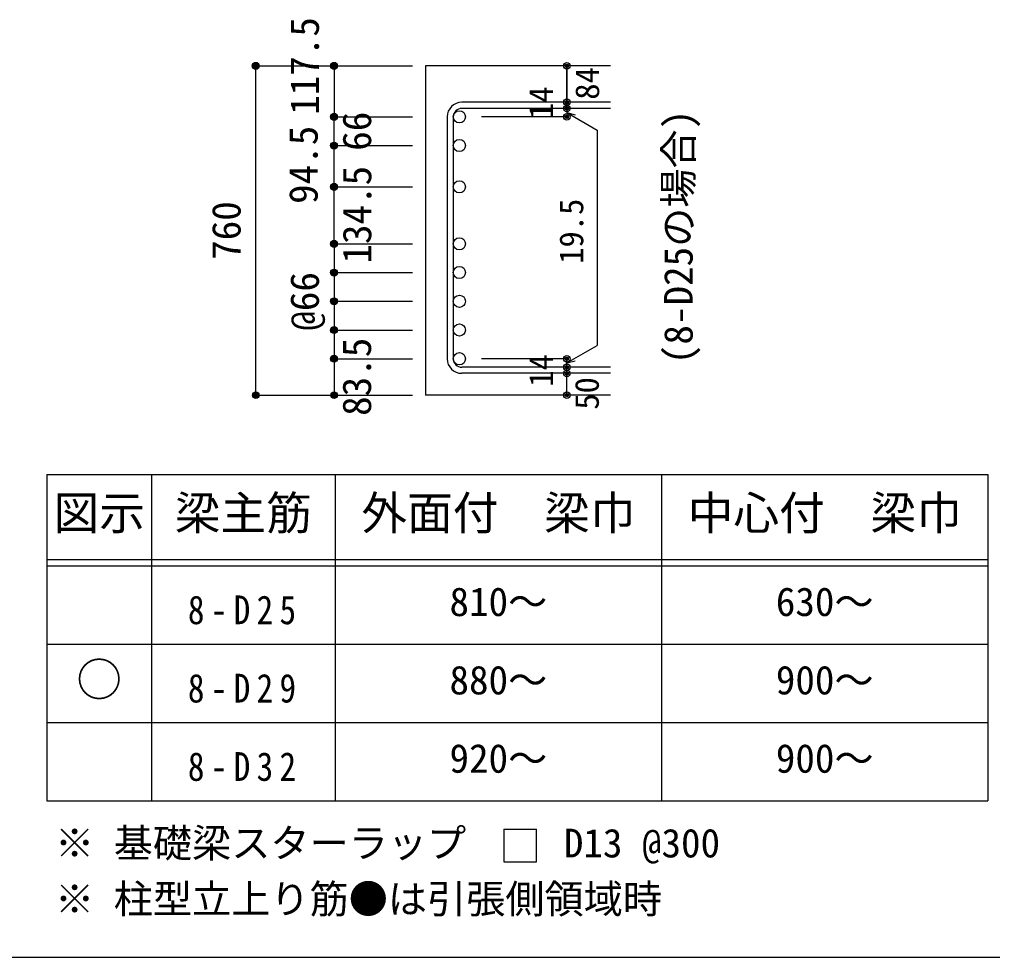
# Model space of a CAD drawing. Units: millimetres at full size, sheet at 1:30, with parts at other scales. Extents: x -5973 to 5954, y -4195 to 4201.
# Drawn here: x 1384 to 3621, y -4195 to -2040 of the extents above; entities that cross this region are included whole.
import ezdxf
from ezdxf.enums import TextEntityAlignment as Align

# ---------------------------------------------------------------- set-up
doc = ezdxf.new("R2010")
doc.units = ezdxf.units.MM
doc.header["$LTSCALE"] = 30
doc.header["$PDMODE"] = 32
doc.header["$PDSIZE"] = 15
for name, color, linetype in [('0-1_躯体線', 2, 'Continuous'), ('0-5_基礎梁筋', 7, 'Continuous'), ('0-6_スタラップ筋', 7, 'Continuous'), ('0-7_文字', 7, 'Continuous'), ('0-D_寸法', 4, 'Continuous'), ('6-7_文字', 7, 'Continuous'), ('6-E_枠', 7, 'Continuous'), ('F-0_枠', 6, 'Continuous')]:
    doc.layers.add(name, color=color, linetype=linetype)
doc.styles.add('ＭＳ ゴシック', font='')
doc.styles.get('ＭＳ ゴシック').set_extended_font_data('MS Gothic')

msp = doc.modelspace()

# ---------------------------------------------------------------- linework, layer by layer
at = {"layer": '0-1_躯体線'}
for p, q in [((2742.44, -2146.47), (2317.44, -2146.47)), ((2317.44, -2146.47), (2317.44, -2902.97)), ((2742.44, -2902.97), (2317.44, -2902.97))]:
    msp.add_line(p, q, dxfattribs=at)
at = {"layer": '0-5_基礎梁筋', "color": 3}
for centre in [(2395.44, -2263.66), (2395.44, -2329.66), (2395.44, -2424.47), (2395.44, -2555.47), (2395.44, -2621.47), (2395.44, -2687.47), (2395.44, -2753.47), (2395.44, -2819.47)]:
    msp.add_circle(centre, 14, dxfattribs=at)
at = {"layer": '0-6_スタラップ筋'}
for p, q in [((2742.44, -2230.16), (2400.94, -2230.16)), ((2742.44, -2244.16), (2400.94, -2244.16)), ((2367.44, -2263.66), (2367.44, -2819.47)), ((2381.44, -2263.66), (2381.44, -2819.47)), ((2742.44, -2838.97), (2400.94, -2838.97)), ((2742.44, -2852.97), (2400.94, -2852.97))]:
    msp.add_line(p, q, dxfattribs=at)
for centre, radius, start, end in [((2400.94, -2263.66), 33.5, 90, 180), ((2400.94, -2263.66), 19.5, 90, 180), ((2400.94, -2819.47), 33.5, 180, 270), ((2400.94, -2819.47), 19.5, 180, 270)]:
    msp.add_arc(centre, radius, start, end, dxfattribs=at)
at = {"layer": '0-D_寸法'}
for p, q in [((1927.44, -2146.47), (2107.44, -2146.47)), ((1927.44, -2146.47), (2107.44, -2146.47)), ((1927.44, -2902.97), (1927.44, -2146.47)), ((2107.44, -2146.47), (2287.44, -2146.47)), ((2107.44, -2146.47), (2287.44, -2146.47)), ((2107.44, -2146.47), (2107.44, -2263.66)), ((2642.44, -2244.16), (2642.44, -2230.16)), ((2642.44, -2244.16), (2642.44, -2263.66)), ((2642.44, -2253.91), (2661.76, -2259.09)), ((2642.44, -2253.91), (2712.5, -2294.36)), ((2107.44, -2263.66), (2287.44, -2263.66)), ((2107.44, -2263.66), (2287.44, -2263.66)), ((2107.44, -2555.47), (2107.44, -2263.66)), ((2642.44, -2263.66), (2446.35, -2263.66)), ((2712.5, -2294.36), (2712.5, -2788.77)), ((2107.44, -2329.66), (2287.44, -2329.66)), ((2107.44, -2329.66), (2287.44, -2329.66)), ((2107.44, -2424.47), (2287.44, -2424.47)), ((2107.44, -2424.47), (2287.44, -2424.47)), ((2107.44, -2555.47), (2287.44, -2555.47)), ((2107.44, -2557.97), (2107.44, -2621.47)), ((2107.44, -2621.47), (2287.44, -2621.47)), ((2107.44, -2621.47), (2107.44, -2819.47)), ((2107.44, -2687.47), (2287.44, -2687.47)), ((2107.44, -2753.47), (2287.44, -2753.47)), ((2642.44, -2829.22), (2712.5, -2788.77)), ((2107.44, -2819.47), (2287.44, -2819.47)), ((2107.44, -2819.47), (2107.44, -2902.97)), ((2642.44, -2819.47), (2446.35, -2819.47)), ((2642.44, -2838.97), (2642.44, -2819.47)), ((2642.44, -2829.22), (2661.76, -2824.04)), ((2642.44, -2852.97), (2642.44, -2838.97)), ((2642.44, -2902.97), (2642.44, -2852.97)), ((1927.44, -2902.97), (2107.44, -2902.97)), ((2107.44, -2902.97), (2287.44, -2902.97))]:
    msp.add_line(p, q, dxfattribs=at)
msp.add_lwpolyline([(2642.44, -2146.47), (2642.44, -2230.16), (2642.44, -2146.47)], dxfattribs=at)
for centre, radius in [((1927.44, -2146.47), 8), ((1927.44, -2146.47), 7.2), ((1927.44, -2146.47), 6.4), ((1927.44, -2146.47), 5.6), ((1927.44, -2146.47), 4.8), ((1927.44, -2146.47), 4), ((1927.44, -2146.47), 3.2), ((1927.44, -2146.47), 2.4), ((1927.44, -2146.47), 1.6), ((1927.44, -2146.47), 0.8), ((2107.44, -2146.47), 8), ((2107.44, -2146.47), 7.2), ((2107.44, -2146.47), 6.4), ((2107.44, -2146.47), 5.6), ((2107.44, -2146.47), 4.8), ((2107.44, -2146.47), 4), ((2107.44, -2146.47), 3.2), ((2107.44, -2146.47), 2.4), ((2107.44, -2146.47), 1.6), ((2107.44, -2146.47), 0.8), ((2642.44, -2146.47), 4), ((2642.44, -2146.47), 3.6), ((2642.44, -2146.47), 3.2), ((2642.44, -2146.47), 2.8), ((2642.44, -2146.47), 2.4), ((2642.44, -2146.47), 2), ((2642.44, -2146.47), 1.6), ((2642.44, -2146.47), 1.2), ((2642.44, -2146.47), 0.8), ((2642.44, -2146.47), 0.4), ((2642.44, -2230.16), 4), ((2642.44, -2230.16), 3.6), ((2642.44, -2230.16), 3.2), ((2642.44, -2230.16), 2.8), ((2642.44, -2230.16), 2.4), ((2642.44, -2230.16), 2), ((2642.44, -2230.16), 1.6), ((2642.44, -2230.16), 1.2), ((2642.44, -2230.16), 0.8), ((2642.44, -2230.16), 0.4), ((2107.44, -2263.66), 8), ((2107.44, -2263.66), 7.2), ((2107.44, -2263.66), 6.4), ((2107.44, -2263.66), 5.6), ((2642.44, -2244.16), 4), ((2642.44, -2244.16), 3.6), ((2642.44, -2244.16), 3.2), ((2642.44, -2244.16), 2.8), ((2642.44, -2244.16), 2.4), ((2642.44, -2244.16), 2), ((2642.44, -2244.16), 1.6), ((2642.44, -2244.16), 1.2), ((2642.44, -2244.16), 0.8), ((2642.44, -2244.16), 0.4), ((2107.44, -2263.66), 4.8), ((2107.44, -2263.66), 4), ((2107.44, -2263.66), 3.2), ((2107.44, -2263.66), 2.4), ((2107.44, -2263.66), 1.6), ((2107.44, -2263.66), 0.8), ((2642.44, -2263.66), 4), ((2642.44, -2263.66), 3.6), ((2642.44, -2263.66), 3.2), ((2642.44, -2263.66), 2.8), ((2642.44, -2263.66), 2.4), ((2642.44, -2263.66), 2), ((2642.44, -2263.66), 1.6), ((2642.44, -2263.66), 1.2), ((2642.44, -2263.66), 0.8), ((2642.44, -2263.66), 0.4), ((2107.44, -2329.66), 8), ((2107.44, -2329.66), 7.2), ((2107.44, -2329.66), 6.4), ((2107.44, -2329.66), 5.6), ((2107.44, -2329.66), 4.8), ((2107.44, -2329.66), 4), ((2107.44, -2329.66), 3.2), ((2107.44, -2329.66), 2.4), ((2107.44, -2329.66), 1.6), ((2107.44, -2329.66), 0.8), ((2107.44, -2424.47), 8), ((2107.44, -2424.47), 7.2), ((2107.44, -2424.47), 6.4), ((2107.44, -2424.47), 5.6), ((2107.44, -2424.47), 4.8), ((2107.44, -2424.47), 4), ((2107.44, -2424.47), 3.2), ((2107.44, -2424.47), 2.4), ((2107.44, -2424.47), 1.6), ((2107.44, -2424.47), 0.8), ((2107.44, -2555.47), 8), ((2107.44, -2555.47), 7.2), ((2107.44, -2555.47), 6.4), ((2107.44, -2555.47), 5.6), ((2107.44, -2555.47), 4.8), ((2107.44, -2555.47), 4), ((2107.44, -2555.47), 3.2), ((2107.44, -2555.47), 2.4), ((2107.44, -2555.47), 1.6), ((2107.44, -2555.47), 0.8), ((2107.44, -2621.47), 8), ((2107.44, -2621.47), 7.2), ((2107.44, -2621.47), 6.4), ((2107.44, -2621.47), 5.6), ((2107.44, -2621.47), 4.8), ((2107.44, -2621.47), 4), ((2107.44, -2621.47), 3.2), ((2107.44, -2621.47), 2.4), ((2107.44, -2621.47), 1.6), ((2107.44, -2621.47), 0.8), ((2107.44, -2687.47), 8), ((2107.44, -2687.47), 7.2), ((2107.44, -2687.47), 6.4), ((2107.44, -2687.47), 5.6), ((2107.44, -2687.47), 4.8), ((2107.44, -2687.47), 4), ((2107.44, -2687.47), 3.2), ((2107.44, -2687.47), 2.4), ((2107.44, -2687.47), 1.6), ((2107.44, -2687.47), 0.8), ((2107.44, -2753.47), 8), ((2107.44, -2753.47), 7.2), ((2107.44, -2753.47), 6.4), ((2107.44, -2753.47), 5.6), ((2107.44, -2753.47), 4.8), ((2107.44, -2753.47), 4), ((2107.44, -2753.47), 3.2), ((2107.44, -2753.47), 2.4), ((2107.44, -2753.47), 1.6), ((2107.44, -2753.47), 0.8), ((2107.44, -2819.47), 8), ((2107.44, -2819.47), 7.2), ((2107.44, -2819.47), 6.4), ((2107.44, -2819.47), 5.6), ((2107.44, -2819.47), 4.8), ((2107.44, -2819.47), 4), ((2107.44, -2819.47), 3.2), ((2107.44, -2819.47), 2.4), ((2642.44, -2819.47), 4), ((2642.44, -2819.47), 3.6), ((2642.44, -2819.47), 3.2), ((2642.44, -2819.47), 2.8), ((2642.44, -2819.47), 2.4), ((2642.44, -2819.47), 2), ((2107.44, -2819.47), 1.6), ((2107.44, -2819.47), 0.8), ((2642.44, -2838.97), 4), ((2642.44, -2838.97), 3.6), ((2642.44, -2838.97), 3.2), ((2642.44, -2838.97), 2.8), ((2642.44, -2838.97), 2.4), ((2642.44, -2838.97), 2), ((2642.44, -2819.47), 1.6), ((2642.44, -2838.97), 1.6), ((2642.44, -2819.47), 1.2), ((2642.44, -2838.97), 1.2), ((2642.44, -2819.47), 0.8), ((2642.44, -2838.97), 0.8), ((2642.44, -2819.47), 0.4), ((2642.44, -2838.97), 0.4), ((2642.44, -2852.97), 4), ((2642.44, -2852.97), 3.6), ((2642.44, -2852.97), 3.2), ((2642.44, -2852.97), 2.8), ((2642.44, -2852.97), 2.4), ((2642.44, -2852.97), 2), ((2642.44, -2852.97), 1.6), ((2642.44, -2852.97), 1.2), ((2642.44, -2852.97), 0.8), ((2642.44, -2852.97), 0.4), ((1927.44, -2902.97), 7.2), ((1927.44, -2902.97), 6.4), ((1927.44, -2902.97), 5.6), ((1927.44, -2902.97), 4.8), ((1927.44, -2902.97), 4), ((1927.44, -2902.97), 3.2), ((1927.44, -2902.97), 2.4), ((1927.44, -2902.97), 1.6), ((1927.44, -2902.97), 0.8), ((2107.44, -2902.97), 7.2), ((2107.44, -2902.97), 6.4), ((2107.44, -2902.97), 5.6), ((2107.44, -2902.97), 4.8), ((2107.44, -2902.97), 4), ((2107.44, -2902.97), 3.2), ((2107.44, -2902.97), 2.4), ((2107.44, -2902.97), 1.6), ((2107.44, -2902.97), 0.8), ((2642.44, -2902.97), 4), ((2642.44, -2902.97), 3.6), ((2642.44, -2902.97), 3.2), ((2642.44, -2902.97), 2.8), ((2642.44, -2902.97), 2.4), ((2642.44, -2902.97), 2), ((2642.44, -2902.97), 1.6), ((2642.44, -2902.97), 1.2), ((2642.44, -2902.97), 0.8), ((2642.44, -2902.97), 0.4)]:
    msp.add_circle(centre, radius, dxfattribs=at)
at = {"layer": '0-D_寸法', "color": 7}
for p in [(1927.44, -2146.47), (2107.44, -2146.47), (2642.44, -2146.47), (2642.44, -2230.16), (2107.44, -2263.66), (2642.44, -2244.16), (2642.44, -2263.66), (2107.44, -2329.66), (2107.44, -2424.47), (2107.44, -2555.47), (2107.44, -2555.47), (2107.44, -2621.47), (2107.44, -2621.47), (2107.44, -2687.47), (2107.44, -2687.47), (2107.44, -2753.47), (2107.44, -2753.47), (2107.44, -2819.47), (2107.44, -2819.47), (2642.44, -2819.47), (2642.44, -2838.97), (2642.44, -2852.97), (1927.44, -2902.97), (2107.44, -2902.97), (2642.44, -2902.97)]:
    msp.add_point(p, dxfattribs=at)
at = {"layer": '6-7_文字'}
for q in [(2497.82, -3975.37), (2572.82, -3900.37)]:
    msp.add_line((2497.82, -3900.37), q, dxfattribs=at)
msp.add_lwpolyline([(2497.82, -3975.37), (2572.82, -3975.37), (2572.82, -3900.37)], dxfattribs=at)
at = {"layer": '6-E_枠', "color": 3}
for p, q in [((1447.71, -3085.43), (1447.71, -3835.43)), ((1447.71, -3085.43), (3610.24, -3085.43)), ((3610.24, -3085.43), (3610.24, -3835.43)), ((1447.71, -3835.43), (3610.24, -3835.43))]:
    msp.add_line(p, q, dxfattribs=at)
at = {"layer": '6-E_枠'}
for p, q in [((1687.71, -3085.43), (1687.71, -3835.43)), ((2110.24, -3085.43), (2110.24, -3835.43)), ((2860.24, -3085.43), (2860.24, -3835.43)), ((1447.71, -3280.43), (3610.24, -3280.43)), ((1447.71, -3295.43), (3610.24, -3295.43)), ((1447.71, -3475.43), (3610.24, -3475.43)), ((1447.71, -3655.43), (3610.24, -3655.43))]:
    msp.add_line(p, q, dxfattribs=at)
at = {"layer": 'F-0_枠'}
msp.add_line((5954.1, -4195.24), (-5972.88, -4195.24), dxfattribs=at)

# ---------------------------------------------------------------- texts
at = {"layer": '0-7_文字', "style": 'ＭＳ ゴシック'}
msp.add_text('(8-D25の場合)', height=65.98, rotation=90, dxfattribs=at).set_placement((2951.41, -2831.79), align=Align.BOTTOM_LEFT)
at = {"layer": '0-D_寸法', "style": 'ＭＳ ゴシック'}
for s, height, p in [('117.5', 65.98, (2092.44, -2258.97)), ('84', 54.99, (2733.2, -2224.28)), ('14', 54.99, (2627.21, -2268.83)), ('66', 65.98, (2212.44, -2341.66)), ('94.5', 65.98, (2089.65, -2463.66)), ('134.5', 65.98, (2212.79, -2600.81)), ('19.5', 54.99, (2696.68, -2601.34)), ('760', 65.98, (1912.44, -2592.22)), ('@66', 65.98, (2092.44, -2754.97)), ('83.5', 65.98, (2212.25, -2950.69)), ('14', 54.99, (2627.18, -2883.64)), ('50', 54.99, (2732.44, -2936.47))]:
    msp.add_text(s, height=height, rotation=90, dxfattribs=at).set_placement(p, align=Align.BOTTOM_LEFT)
at = {"layer": '6-7_文字', "color": 2, "style": 'ＭＳ ゴシック'}
for s, p in [('図示', (1462.71, -3235.43)), ('梁主筋', (1741.48, -3235.43)), ('外面付\u3000梁巾', (2170.24, -3235.43)), ('中心付\u3000梁巾', (2920.24, -3235.43)), ('○', (1515.21, -3617.93))]:
    msp.add_text(s, height=76.98, dxfattribs=at).set_placement(p, align=Align.BOTTOM_LEFT)
at = {"layer": '6-7_文字', "style": 'ＭＳ ゴシック'}
for s, p in [('810～', (2372.74, -3430.43)), ('630～', (3122.74, -3430.43)), ('880～', (2372.74, -3610.43)), ('900～', (3122.74, -3610.43)), ('920～', (2372.74, -3790.43)), ('900～', (3122.74, -3790.43)), ('※ 基礎梁スターラップ     D13 @300', (1466.27, -3985.01)), ('※ 柱型立上り筋●は引張側領域時', (1466.27, -4113.51))]:
    msp.add_text(s, height=65.98, dxfattribs=at).set_placement(p, align=Align.BOTTOM_LEFT)
at = {"layer": '6-7_文字', "char_height": 65.98, "attachment_point": 7, "style": 'ＭＳ ゴシック'}
for s, insert in [('\\T1.38;\\W0.85;8-D25', (1771.48, -3430.43)), ('\\T1.38;\\W0.85;8-D29', (1771.48, -3610.43)), ('\\T1.38;\\W0.85;8-D32', (1771.48, -3790.43))]:
    msp.add_mtext(s, dxfattribs=dict(at, insert=insert))

doc.saveas('drawing.dxf')
